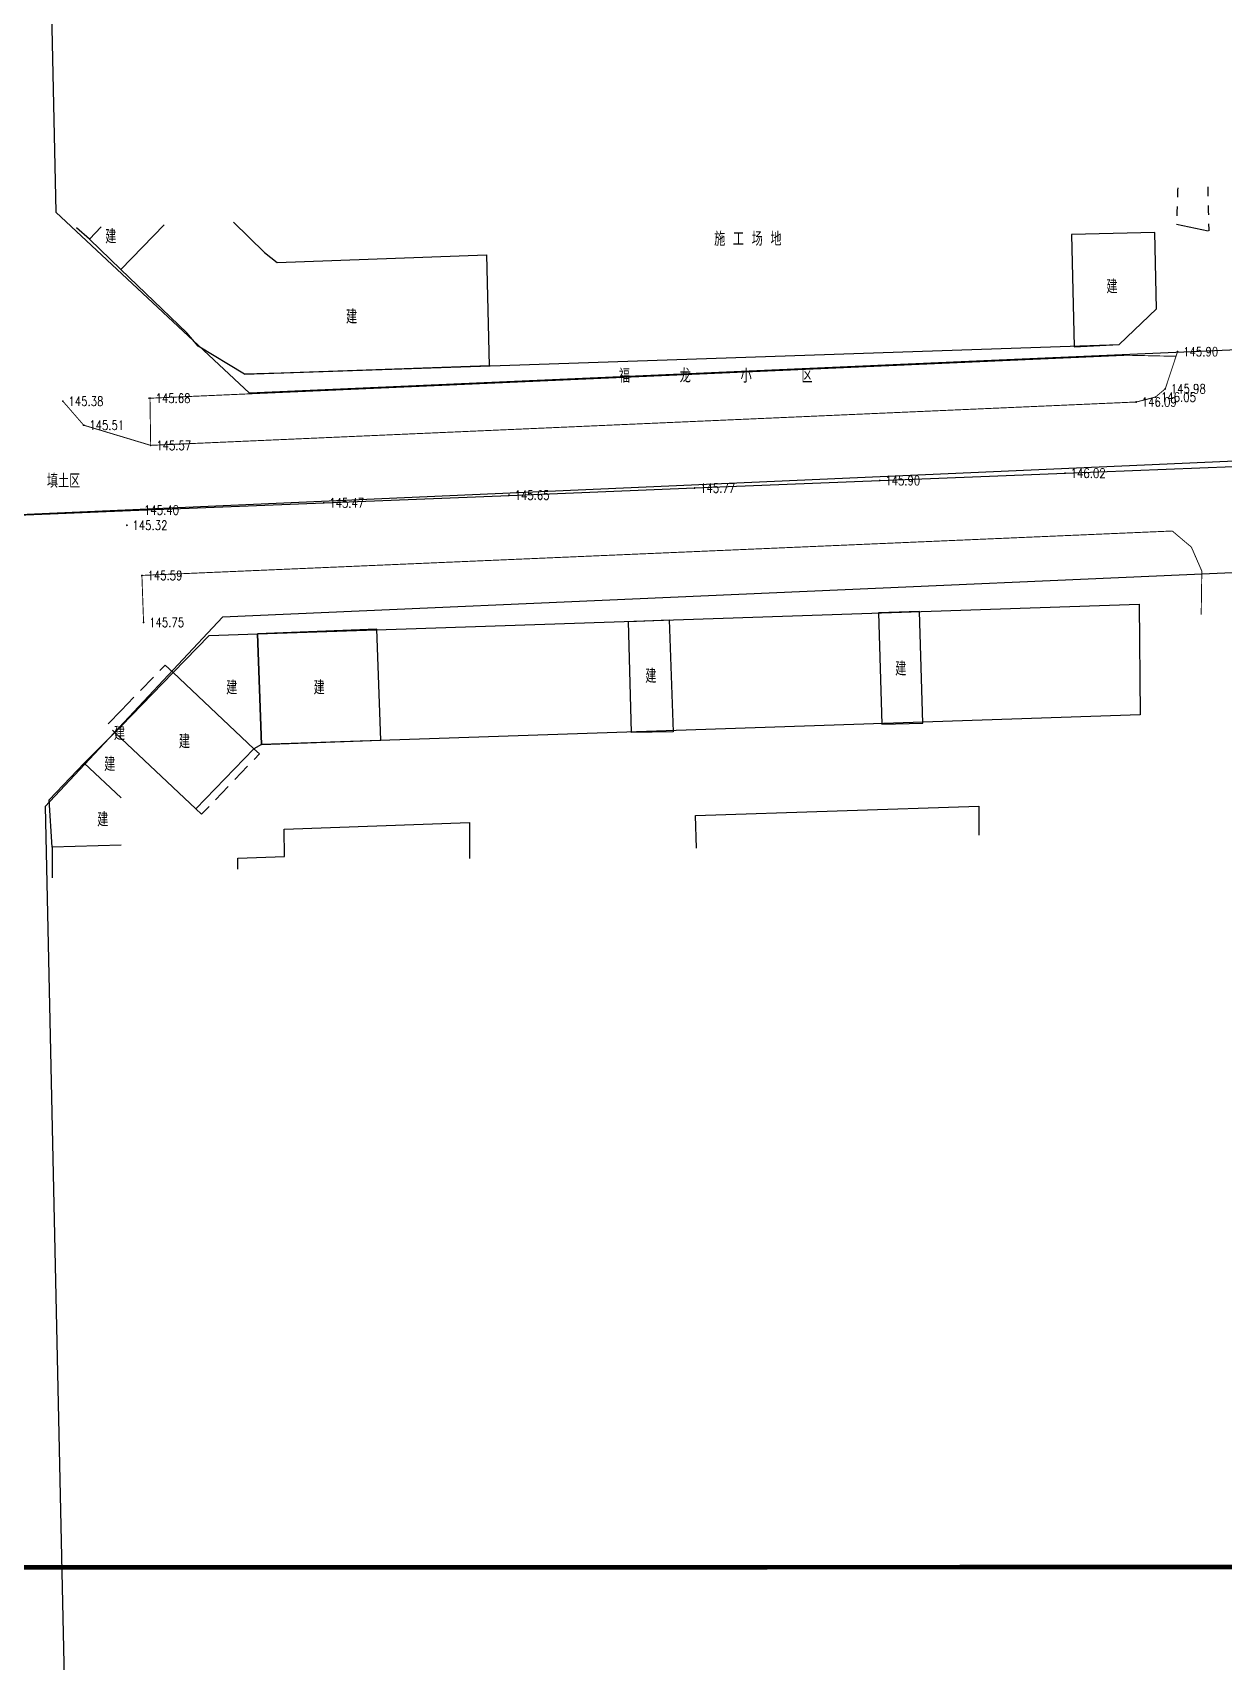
# Model space of a CAD drawing. Extents: x 529262 to 576451, y 2694391 to 2717535.
# Drawn here: x 566105.5 to 566233.9, y 2709257.8 to 2709433.4 of the extents above; entities that cross this region are included whole.
import ezdxf
from ezdxf.enums import TextEntityAlignment as Align
from ezdxf.xclip import XClip

# ---------------------------------------------------------------- set-up
doc = ezdxf.new("R2010")
doc.units = 0
doc.header["$XCLIPFRAME"] = 0
doc.linetypes.add('X5', pattern=[3, 2, -1])
doc.linetypes.add('X6', pattern=[2, 1, -1])
for name, color, linetype in [('DLSS', 4, 'Continuous'), ('GCD', 8, 'Continuous'), ('JMD', 8, 'Continuous'), ('PP-COM', 7, 'Continuous'), ('RD-中线', 40, 'Continuous'), ('RD-红线', 7, 'Continuous'), ('ZBTZ', 8, 'Continuous'), ('ZJ', 7, 'Continuous'), ('污水管径标注_W10-', 202, 'Continuous')]:
    doc.layers.add(name, color=color, linetype=linetype)
doc.styles.add('HZ', font='rs.shx', dxfattribs={"width": 0.8, "bigfont": 'hztxt.shx'})
doc.linetypes.add('1161', pattern='A,0,[149,AAA.SHX,S=0.15,R=0,X=0,Y=0],-1.6', length=1.6)

# ---------------------------------------------------------------- blocks, each defined once
blk = doc.blocks.new('A$C19FD0107')
at = {"layer": 'RD-中线', "color": 8, "linetype": 'Continuous', "flags": 128}
blk.add_lwpolyline([(-4572.92, 15005.07), (-4761.23, 14996.67), (-4901.32, 14990.5), (-5275.64, 14981.73)], dxfattribs=at)
for points in [[(-4490.73, 14139.44, 0), (-4490.29, 14139.42)], [(-3818.25, 14086.17, 0), (-3817.74, 14086.17)]]:
    blk.add_lwpolyline(points, format="xyb", dxfattribs=at)
at = {"layer": 'RD-红线', "color": 8, "linetype": 'Continuous', "flags": 128}
for points in [[(-4894.58, 15233.27), (-4894.48, 15228.67), (-4890.03, 15023.47)], [(-4759.43, 15008.76), (-4761.76, 15008.66), (-4789.12, 15007.45), (-4869.15, 15003.93)], [(-4608.12, 14991.49), (-4760.69, 14984.68), (-4872.06, 14979.77)]]:
    blk.add_lwpolyline(points, dxfattribs=at)
at = {"layer": 'RD-红线', "color": 8}
for points in [[(-4890.03, 15023.47), (-4869.15, 15003.93, 0.420772)], [(-4872.06, 14979.77), (-4891.17, 14959.36, 0.407685)]]:
    blk.add_lwpolyline(points, format="xyb", dxfattribs=at)
blk.add_lwpolyline([(-4891.17, 14959.36), (-4885.87, 14715.02)], dxfattribs=at)
blk = doc.blocks.new('GC200')
at = {"linetype": 'Continuous', "const_width": 0.2, "flags": 128}
blk.add_lwpolyline([(-0.1, 0, 1), (0.1, 0, 1)], format="xyb", close=True, dxfattribs=at)

msp = doc.modelspace()

# ---------------------------------------------------------------- linework, layer by layer
at = {"const_width": 0.5}
msp.add_lwpolyline([(566028.964, 2709839.461), (565876.265, 2709839.261), (565876.394, 2709267.88), (566408.228, 2709267.964), (566408.154, 2709339.933), (566653.935, 2709340), (566653.753, 2709778.668), (566028.899, 2709776.063), (566028.964, 2709839.461)], dxfattribs=at)
at = {"color": 8, "linetype": 'Continuous', "elevation": 145.382, "flags": 128}
msp.add_lwpolyline([(566128.296, 2709396.592), (566222.638, 2709399.794)], dxfattribs=at)
at = {"layer": 'DLSS', "linetype": 'X6', "flags": 128}
for points in [[(566228.953, 2709416.667, -0.000594), (566228.823, 2709412.767)], [(566228.953, 2709416.667, -0.000594), (566228.823, 2709412.767)], [(566232.202, 2709416.784, 0.0002708), (566232.304, 2709412.048)], [(566232.202, 2709416.784, 0.0002708), (566232.304, 2709412.048)]]:
    msp.add_lwpolyline(points, format="xyb", dxfattribs=at)
at = {"layer": 'DLSS', "linetype": 'Continuous', "const_width": 0.1, "flags": 128}
for points, elevation in [([(566228.945, 2709399.017), (566227.612, 2709395.006), (566226.554, 2709394.115), (566224.478, 2709393.587), (566118.14, 2709388.91)], 24.628), ([(566228.778, 2709398.515), (566223.461, 2709398.629), (566117.917, 2709393.987)], 24.628), ([(566118.114, 2709393.993), (566118.19, 2709388.91), (566110.961, 2709391.089), (566108.722, 2709393.67)], 24.628), ([(566231.491, 2709370.666), (566231.557, 2709375.358), (566230.433, 2709377.935), (566228.373, 2709379.674), (566117.192, 2709374.882)], 146.184), ([(566117.242, 2709374.882), (566117.424, 2709369.819)], 24.628)]:
    msp.add_lwpolyline(points, dxfattribs=dict(at, elevation=elevation))
at = {"layer": 'JMD', "linetype": 'Continuous', "flags": 128}
for points in [[(566112.847, 2709412.462), (566111.578, 2709411.141), (566110.189, 2709412.366)], [(566114.998, 2709407.895), (566114.981, 2709407.878), (566111.578, 2709411.141), (566112.847, 2709412.462)], [(566114.998, 2709345.796), (566107.58, 2709345.584), (566107.23, 2709350.699), (566111.033, 2709354.648), (566114.998, 2709350.905)], [(566114.998, 2709345.796), (566107.58, 2709345.584), (566107.565, 2709342.28)]]:
    msp.add_lwpolyline(points, dxfattribs=at)
for points, elevation in [([(566127.113, 2709412.979), (566130.473, 2709409.718), (566131.833, 2709408.646), (566154.411, 2709409.443), (566154.683, 2709397.471), (566132.255, 2709396.679), (566128.296, 2709396.592), (566123.323, 2709399.609), (566122.097, 2709401.055), (566114.981, 2709407.878), (566119.641, 2709412.708)], 145.382), ([(566130.148, 2709356.649), (566129.319, 2709356.181), (566120.604, 2709364.42), (566124.495, 2709368.402), (566129.702, 2709368.597)], 145.693), ([(566114.998, 2709358.639), (566120.604, 2709364.42), (566129.319, 2709356.181), (566123.072, 2709349.698), (566114.998, 2709357.301)], 145.559), ([(566114.998, 2709358.639), (566114.32, 2709357.939), (566114.998, 2709357.301)], 145.559), ([(566114.998, 2709350.905), (566111.033, 2709354.648), (566114.32, 2709357.939), (566114.32, 2709357.939)], 147.503), ([(566177.057, 2709345.474), (566176.94, 2709348.98), (566207.497, 2709349.997), (566207.503, 2709346.873)], 146.935), ([(566177.057, 2709345.474), (566176.94, 2709348.98), (566207.497, 2709349.997), (566207.503, 2709346.873)], 146.935), ([(566127.593, 2709343.2), (566127.589, 2709344.394), (566132.622, 2709344.58), (566132.603, 2709347.534), (566152.578, 2709348.222), (566152.589, 2709344.349)], 146.2)]:
    msp.add_lwpolyline(points, dxfattribs=dict(at, elevation=elevation))
for points, elevation in [([(566217.78, 2709399.547), (566222.638, 2709399.794), (566226.669, 2709403.65), (566226.476, 2709411.862), (566217.495, 2709411.651)], 146.38), ([(566217.78, 2709399.547), (566222.638, 2709399.794), (566226.669, 2709403.65), (566226.476, 2709411.862), (566217.495, 2709411.651)], 146.38), ([(566129.702, 2709368.597), (566224.801, 2709371.788), (566224.925, 2709359.849), (566130.148, 2709356.649)], 145.693), ([(566197.058, 2709358.833), (566201.486, 2709358.957), (566201.116, 2709370.989), (566196.688, 2709370.852)], 146.536), ([(566197.058, 2709358.833), (566201.486, 2709358.957), (566201.116, 2709370.989), (566196.688, 2709370.852)], 146.536), ([(566143.014, 2709357.129), (566142.597, 2709369.078), (566129.702, 2709368.597), (566130.148, 2709356.649)], 145.693), ([(566174.547, 2709358.03), (566170.055, 2709357.957), (566169.709, 2709369.901), (566174.095, 2709370.082)], 145.996)]:
    msp.add_lwpolyline(points, close=True, dxfattribs=dict(at, elevation=elevation))
at = {"layer": 'JMD', "linetype": 'Continuous'}
msp.add_lwpolyline([(566114.998, 2709407.863), (566114.981, 2709407.878), (566114.998, 2709407.895)], dxfattribs=at)
at = {"layer": 'JMD', "linetype": 'X5', "flags": 128}
for points, elevation in [([(566114.998, 2709360.323), (566119.743, 2709365.216), (566120.604, 2709364.42)], -849.585), ([(566114.998, 2709360.323), (566113.477, 2709358.756), (566114.32, 2709357.939)], -849.585), ([(566123.072, 2709349.698), (566123.663, 2709349.129), (566129.923, 2709355.626), (566129.319, 2709356.181)], -848.6)]:
    msp.add_lwpolyline(points, dxfattribs=dict(at, elevation=elevation))
at = {"layer": 'ZBTZ', "linetype": '1161', "flags": 128}
msp.add_lwpolyline([(566228.823, 2709412.767), (566232.254, 2709412.048)], dxfattribs=at)
msp.add_lwpolyline([(566228.823, 2709412.767), (566232.254, 2709412.048)], dxfattribs=at)
at = {"layer": '污水管径标注_W10-'}
msp.add_lwpolyline([(566096.905, 2709381.109), (566116.889, 2709381.912), (566136.872, 2709382.716), (566156.856, 2709383.519), (566176.841, 2709384.323), (566196.824, 2709385.118), (566216.808, 2709385.914), (566256.775, 2709387.505), (566276.765, 2709388.197), (566296.753, 2709388.89), (566316.741, 2709389.582), (566336.728, 2709390.274), (566356.709, 2709391.162), (566376.689, 2709392.049), (566396.67, 2709392.937), (566416.649, 2709393.824), (566436.633, 2709394.643)], dxfattribs=at)

# ---------------------------------------------------------------- block references
at = {"layer": 'GCD', "linetype": 'Continuous'}
ref = msp.add_blockref('GC200', (566228.945, 2709399.017, 145.903), dxfattribs=dict(at, xscale=0.5, yscale=0.5, zscale=0.5))
ref.add_attrib('height', '145.90', dxfattribs={"linetype": 'Continuous', "height": 1, "style": 'HZ', "width": 0.8}).set_placement((566229.545, 2709399.017, 145.903), align=Align.MIDDLE_LEFT)
ref = msp.add_blockref('GC200', (566227.612, 2709395.006, 145.981), dxfattribs=dict(at, xscale=0.5, yscale=0.5, zscale=0.5))
ref.add_attrib('height', '145.98', dxfattribs={"linetype": 'Continuous', "height": 1, "style": 'HZ', "width": 0.8}).set_placement((566228.212, 2709395.006, 145.981), align=Align.MIDDLE_LEFT)
ref = msp.add_blockref('GC200', (566108.722, 2709393.67, 145.383), dxfattribs=dict(at, xscale=0.5, yscale=0.5, zscale=0.5))
ref.add_attrib('height', '145.38', dxfattribs={"linetype": 'Continuous', "height": 1, "style": 'HZ', "width": 0.8}).set_placement((566109.322, 2709393.67, 145.383), align=Align.MIDDLE_LEFT)
ref = msp.add_blockref('GC200', (566118.114, 2709393.993, 145.683), dxfattribs=dict(at, xscale=0.5, yscale=0.5, zscale=0.5))
ref.add_attrib('height', '145.68', dxfattribs={"linetype": 'Continuous', "height": 1, "style": 'HZ', "width": 0.8}).set_placement((566118.714, 2709393.993, 145.683), align=Align.MIDDLE_LEFT)
ref = msp.add_blockref('GC200', (566224.478, 2709393.587, 146.087), dxfattribs=dict(at, xscale=0.5, yscale=0.5, zscale=0.5))
ref.add_attrib('height', '146.09', dxfattribs={"linetype": 'Continuous', "height": 1, "style": 'HZ', "width": 0.8}).set_placement((566225.078, 2709393.587, 146.087), align=Align.MIDDLE_LEFT)
ref = msp.add_blockref('GC200', (566226.554, 2709394.115, 146.053), dxfattribs=dict(at, xscale=0.5, yscale=0.5, zscale=0.5))
ref.add_attrib('height', '146.05', dxfattribs={"linetype": 'Continuous', "height": 1, "style": 'HZ', "width": 0.8}).set_placement((566227.154, 2709394.115, 146.053), align=Align.MIDDLE_LEFT)
ref = msp.add_blockref('GC200', (566110.961, 2709391.089, 145.512), dxfattribs=dict(at, xscale=0.5, yscale=0.5, zscale=0.5))
ref.add_attrib('height', '145.51', dxfattribs={"linetype": 'Continuous', "height": 1, "style": 'HZ', "width": 0.8}).set_placement((566111.561, 2709391.089, 145.512), align=Align.MIDDLE_LEFT)
ref = msp.add_blockref('GC200', (566118.19, 2709388.91, 145.566), dxfattribs=dict(at, xscale=0.5, yscale=0.5, zscale=0.5))
ref.add_attrib('height', '145.57', dxfattribs={"linetype": 'Continuous', "height": 1, "style": 'HZ', "width": 0.8}).set_placement((566118.79, 2709388.91, 145.566), align=Align.MIDDLE_LEFT)
ref = msp.add_blockref('GC200', (566196.817, 2709385.124, 145.9), dxfattribs=dict(at, xscale=0.5, yscale=0.5, zscale=0.5))
ref.add_attrib('height', '145.90', dxfattribs={"linetype": 'Continuous', "height": 1, "style": 'HZ', "width": 0.8}).set_placement((566197.417, 2709385.124, 145.9), align=Align.MIDDLE_LEFT)
ref = msp.add_blockref('GC200', (566216.813, 2709385.913, 146.018), dxfattribs=dict(at, xscale=0.5, yscale=0.5, zscale=0.5))
ref.add_attrib('height', '146.02', dxfattribs={"linetype": 'Continuous', "height": 1, "style": 'HZ', "width": 0.8}).set_placement((566217.413, 2709385.913, 146.018), align=Align.MIDDLE_LEFT)
ref = msp.add_blockref('GC200', (566136.852, 2709382.712, 145.47), dxfattribs=dict(at, xscale=0.5, yscale=0.5, zscale=0.5))
ref.add_attrib('height', '145.47', dxfattribs={"linetype": 'Continuous', "height": 1, "style": 'HZ', "width": 0.8}).set_placement((566137.452, 2709382.712, 145.47), align=Align.MIDDLE_LEFT)
ref = msp.add_blockref('GC200', (566156.838, 2709383.543, 145.652), dxfattribs=dict(at, xscale=0.5, yscale=0.5, zscale=0.5))
ref.add_attrib('height', '145.65', dxfattribs={"linetype": 'Continuous', "height": 1, "style": 'HZ', "width": 0.8}).set_placement((566157.438, 2709383.543, 145.652), align=Align.MIDDLE_LEFT)
ref = msp.add_blockref('GC200', (566176.852, 2709384.306, 145.77), dxfattribs=dict(at, xscale=0.5, yscale=0.5, zscale=0.5))
ref.add_attrib('height', '145.77', dxfattribs={"linetype": 'Continuous', "height": 1, "style": 'HZ', "width": 0.8}).set_placement((566177.452, 2709384.306, 145.77), align=Align.MIDDLE_LEFT)
ref = msp.add_blockref('GC200', (566116.871, 2709381.929, 145.4), dxfattribs=dict(at, xscale=0.5, yscale=0.5, zscale=0.5))
ref.add_attrib('height', '145.40', dxfattribs={"linetype": 'Continuous', "height": 1, "style": 'HZ', "width": 0.8}).set_placement((566117.471, 2709381.929, 145.4), align=Align.MIDDLE_LEFT)
ref = msp.add_blockref('GC200', (566115.628, 2709380.293, 145.322), dxfattribs=dict(at, xscale=0.5, yscale=0.5, zscale=0.5))
ref.add_attrib('height', '145.32', dxfattribs={"linetype": 'Continuous', "height": 1, "style": 'HZ', "width": 0.8}).set_placement((566116.228, 2709380.293, 145.322), align=Align.MIDDLE_LEFT)
ref = msp.add_blockref('GC200', (566117.242, 2709374.882, 145.588), dxfattribs=dict(at, xscale=0.5, yscale=0.5, zscale=0.5))
ref.add_attrib('height', '145.59', dxfattribs={"linetype": 'Continuous', "height": 1, "style": 'HZ', "width": 0.8}).set_placement((566117.842, 2709374.882, 145.588), align=Align.MIDDLE_LEFT)
ref = msp.add_blockref('GC200', (566117.424, 2709369.819, 145.747), dxfattribs=dict(at, xscale=0.5, yscale=0.5, zscale=0.5))
ref.add_attrib('height', '145.75', dxfattribs={"linetype": 'Continuous', "height": 1, "style": 'HZ', "width": 0.8}).set_placement((566118.024, 2709369.819, 145.747), align=Align.MIDDLE_LEFT)
at = {"layer": 'PP-COM'}
ref = msp.add_blockref('A$C19FD0107', (570997.993, 2694390.603), dxfattribs=at)
XClip(ref).set_block_clipping_path([(-9366.4383134884, 14428.6043910822), (-3328.4480743363, 17452.7484863754)])

# ---------------------------------------------------------------- texts
at = {"layer": 'JMD', "linetype": 'Continuous', "style": 'HZ', "width": 0.8}
for p in [(566113.893, 2709411.51), (566221.868, 2709406.112), (566221.868, 2709406.112), (566139.858, 2709402.858), (566199.087, 2709364.908), (566199.087, 2709364.908), (566172.14, 2709364.119), (566126.929, 2709362.865), (566136.365, 2709362.865), (566114.82, 2709357.935), (566121.825, 2709357.06), (566113.773, 2709354.61), (566113.028, 2709348.636)]:
    msp.add_text('建', height=1.5, dxfattribs=at).set_placement(p, align=Align.MIDDLE)
at = {"layer": 'ZJ', "color": 8, "linetype": 'Continuous', "style": 'HZ', "width": 0.8}
for s, p in [('施 工 场 地', (566182.596, 2709411.255)), ('施 工 场 地', (566182.596, 2709411.255)), ('福      龙      小      区', (566179.13, 2709396.493)), ('填土区', (566108.794, 2709385.15))]:
    msp.add_text(s, height=1.5, dxfattribs=at).set_placement(p, align=Align.MIDDLE)

doc.saveas('drawing.dxf')
